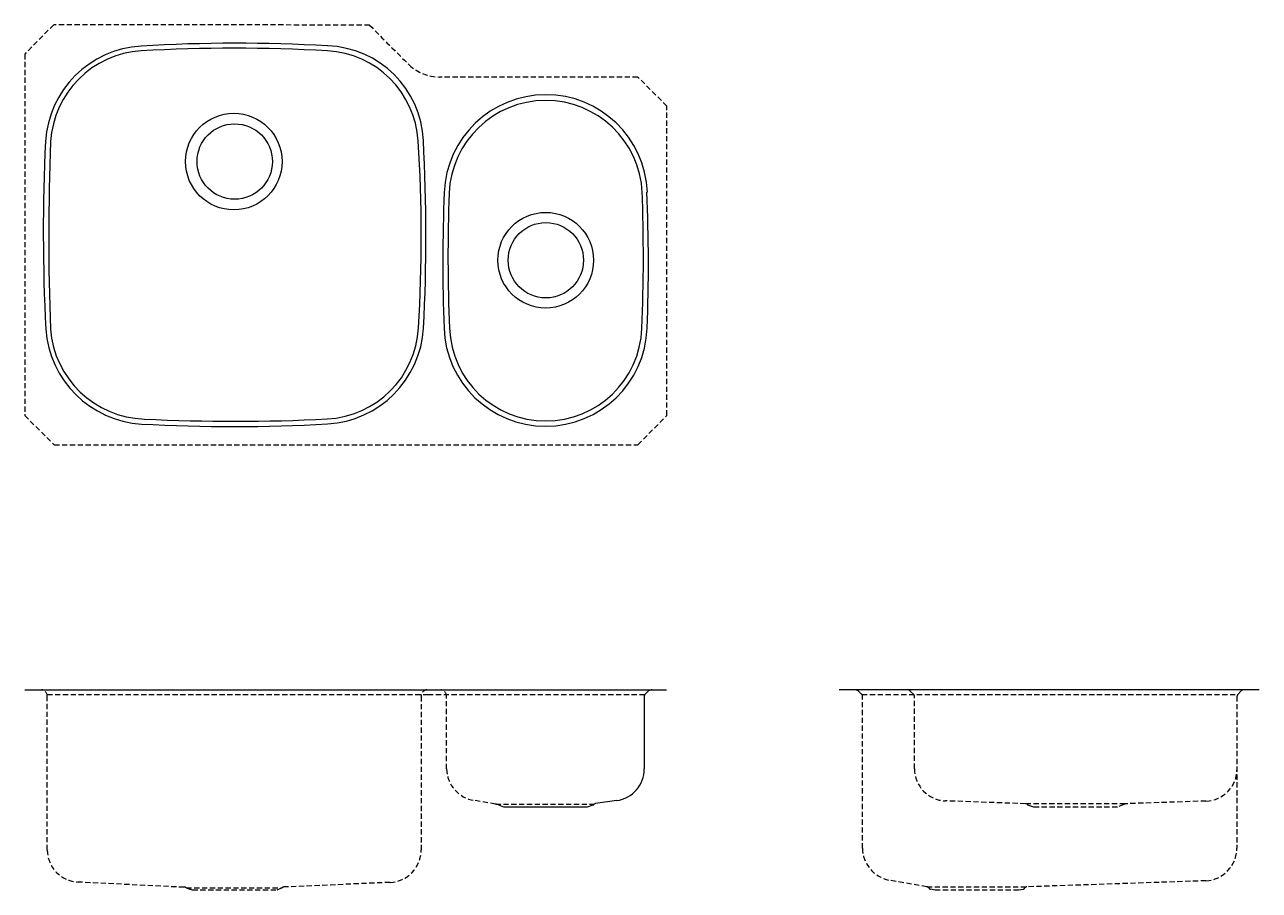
# Model space of a CAD drawing. Extents: x -15.4 to 43.7, y -31.4 to 10.1.
import ezdxf

# ---------------------------------------------------------------- set-up
doc = ezdxf.new("R2010")
doc.units = 0
doc.header["$MEASUREMENT"] = 0
doc.linetypes.add('HIDDEN', pattern=[0.375, 0.25, -0.125])
doc.layers.get('0').update_dxf_attribs({"linetype": 'CONTINUOUS'})

# ---------------------------------------------------------------- blocks, each defined once
blk = doc.blocks.new('chau 1_b')
at = {"linetype": 'HIDDEN'}
blk.add_lwpolyline([(1.848, 8.108, -0.004096), (-0.061, 10.025), (-15.185, 10.044), (-16.576, 8.635), (-16.576, -8.671), (-15.162, -10.071), (12.786, -10.071), (14.179, -8.666), (14.179, 6.144), (12.784, 7.539), (3.294, 7.539, -0.190223)], format="xyb", close=True, dxfattribs=at)
for points in [[(-2.077, 9.033, 0.028611), (-10.993, 9.022, 0.379376), (-15.58, 4.45, 0.024999), (-15.565, -4.536, 0.376302), (-10.976, -9.08, 0.026949), (-2.075, -9.077, 0.379311), (2.528, -4.483, 0.026114), (2.518, 4.495, 0.389942), (-2.062, 9.032)], [(-2.075, 8.797, 0.026378), (-11, 8.797, 0.378581), (-15.333, 4.446, 0.019338), (-15.343, -4.535, 0.383672), (-10.841, -8.84, 0.025156), (-2.097, -8.835, 0.38388), (2.28, -4.474, 0.031934), (2.266, 4.472, 0.381891), (-2.08, 8.792)], [(13.246, 2.027, 0.960477), (3.516, 2.01, 0.019884), (3.505, -4.483, 0.966954), (13.23, -4.484, 0.022397), (13.211, 2.029)], [(12.999, 2.004, 0.956694), (3.748, 1.979, 0.019466), (3.768, -4.499, 0.962662), (12.98, -4.501, 0.020189), (12.991, 2.086)]]:
    blk.add_lwpolyline(points, format="xyb")
for centre, radius in [((-6.562, 3.49), 2.312), ((-6.519, 3.49), 1.805), ((8.375, -1.236), 2.291), ((8.38, -1.236), 1.803)]:
    blk.add_circle(centre, radius)
blk = doc.blocks.new('chauf')
for p, q in [((-16.69, 9.608), (14.04, 9.608)), ((13.169, 9.533), (13.015, 9.377)), ((12.976, 9.297), (12.976, 5.819)), ((11.661, 4.294), (10.645, 4.152)), ((10.25, 3.983), (6.254, 3.983)), ((10.521, 4.07), (10.25, 3.983))]:
    blk.add_line(p, q)
at = {"linetype": 'HIDDEN'}
for p, q in [((2.638, 9.363), (-15.616, 9.363)), ((-15.609, 1.926), (-15.609, 9.297)), ((2.298, 9.296), (2.298, 1.937)), ((13.002, 9.363), (2.638, 9.363)), ((3.512, 5.814), (3.512, 9.296)), ((5.861, 4.131), (4.829, 4.304)), ((5.861, 4.131), (10.583, 4.131)), ((6.254, 3.983), (5.947, 4.104)), ((-9.051, 0.143), (-14.137, 0.393)), ((-8.944, 0.112), (-4.377, 0.112)), ((-8.655, 0), (-8.944, 0.112)), ((-4.656, 0), (-8.655, 0)), ((-4.388, 0.1), (-4.656, 0)), ((0.809, 0.378), (-4.274, 0.159))]:
    blk.add_line(p, q, dxfattribs=at)
for centre, radius, start, end in [((-15.922, 9.297), 0.313, 0, 82.63608), ((2.613, 9.296), 0.314, 97.19404, 180), ((3.198, 9.296), 0.314, 0, 82.80596), ((5.077, 5.85), 1.565, 181.28925, 260.91127), ((5.73, 3.559), 0.587, 68.34418, 77.11047), ((-14.06, 1.94), 1.548, 180.51952, 267.18218), ((0.736, 1.938), 1.562, 272.6646, 359.97014), ((-9.028, 0.024), 0.122, 46.54809, 101.24195), ((-4.267, 0.007), 0.152, 92.46338, 142.2734)]:
    blk.add_arc(centre, radius, start, end, dxfattribs=at)
for centre, radius, start, end in [((13.406, 9.199), 0.41, 95.57827, 125.37457), ((13.114, 9.279), 0.139, 135.38467, 172.7053), ((11.446, 5.809), 1.53, 278.08767, 0.3614), ((10.669, 3.981), 0.172, 97.9597, 149.10227)]:
    blk.add_arc(centre, radius, start, end)
blk = doc.blocks.new('chauL')
blk.add_line((8.404, 9.602), (-11.724, 9.602))
at = {"linetype": 'HIDDEN'}
for p, q in [((-10.627, 9.373), (-10.794, 9.525)), ((-8.142, 9.373), (-8.294, 9.521)), ((7.525, 9.531), (7.375, 9.373)), ((-10.621, 9.363), (7.367, 9.363)), ((-10.603, 2.008), (-10.603, 9.296)), ((-8.112, 5.818), (-8.112, 9.289)), ((7.334, 9.29), (7.334, 2.01)), ((-2.791, 4.138), (-6.622, 4.276)), ((5.849, 4.267), (1.968, 4.138)), ((1.968, 4.138), (-2.791, 4.138)), ((-2.393, 3.982), (-2.666, 4.059)), ((1.605, 3.982), (-2.393, 3.982)), ((1.911, 4.101), (1.605, 3.982)), ((-7.513, 0.162), (-9.34, 0.484)), ((-7.513, 0.162), (-2.735, 0.159)), ((-7.121, 0), (-7.342, 0.043)), ((-3.124, 0), (-7.121, 0)), ((-2.902, 0.04), (-3.124, 0)), ((5.851, 0.449), (-2.735, 0.159))]:
    blk.add_line(p, q, dxfattribs=at)
blk.add_arc((-10.994, 9.305), 0.296, 47.71027, 87.92503)
for centre, radius, start, end in [((-8.501, 9.309), 0.296, 45.76009, 80.57119), ((7.67, 9.414), 0.187, 90, 141.47578), ((-10.735, 9.296), 0.132, 0, 35.15102), ((-8.243, 9.289), 0.131, 0, 39.62648), ((7.491, 9.264), 0.159, 136.58406, 170.25998), ((-6.567, 5.821), 1.546, 180.08777, 267.93412), ((5.806, 5.797), 1.53, 271.60398, 1.00945), ((4.282, -1.953), 6.502, 110.4439, 111.38397), ((-2.791, 4.005), 0.136, 23.29335, 79.60724), ((-9.016, 2.038), 1.587, 181.10744, 258.22143), ((5.755, 2.024), 1.579, 273.45418, 359.49084), ((-7.506, 0.073), 0.0896, 24.11761, 94.45528), ((-7.319, 0.156), 0.115, 204.11761, 258.90776), ((-2.954, 0.18), 0.15, 290.20759, 329.96298), ((-2.732, 0.052), 0.107, 91.93612, 149.96298)]:
    blk.add_arc(centre, radius, start, end, dxfattribs=at)

msp = doc.modelspace()

# ---------------------------------------------------------------- block references
for name, p in [('chau 1_b', (1.199, 0.014)), ('chauf', (1.313, -31.396)), ('chauL', (35.343, -31.389))]:
    msp.add_blockref(name, p)

doc.saveas('drawing.dxf')
